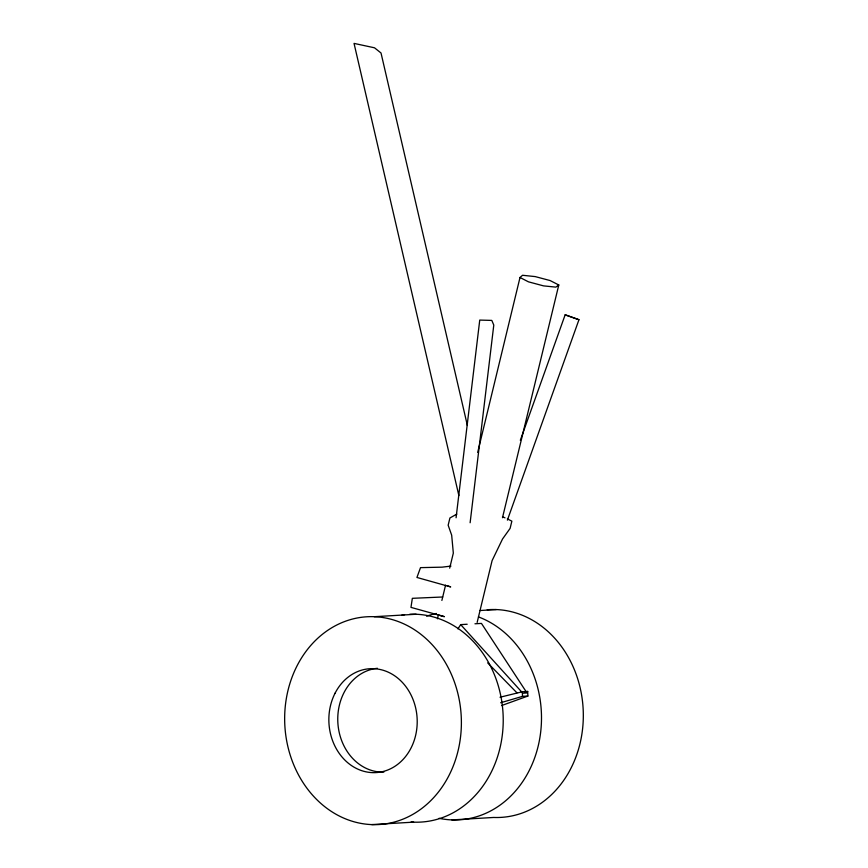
<?xml version="1.0" encoding="UTF-8"?>
<svg xmlns="http://www.w3.org/2000/svg" width="868" height="868" viewBox="0 0 868 868"><rect width="100%" height="100%" fill="white"/><g stroke="black" fill="none" stroke-linecap="round" stroke-linejoin="round"><path stroke-width="1.3" d="M456.08 517.762L479.744 320.086L491.809 320.411L493.784 325.077L470.12 522.753M437.439 618.797L438.373 614.935L444.394 616.671L410.965 607.383L412.343 598.323L442.713 596.989M441.877 600.45L445.577 585.14M449.689 568.149L453.324 553.111L451.675 535.176L448.159 525.216L449.917 517.979L456.807 514.106M477.693 452.369L520.008 277.489L522.547 275.275L535.231 276.599L550.117 280.559L558.786 284.986L502.485 517.719M477.15 622.421L492.102 560.598L502.539 538.995L510.102 528.395L511.86 521.158L507.368 518.901M520.333 440.282L565.155 314.813L578.956 319.717L507.389 520.138M457.935 628.888L460.691 624.624L467.179 624.244M558.786 284.986L555.856 287.124L543.563 285.876L528.438 281.829L520.008 277.489M501.53 705.575L527.874 696.049L527.701 691.449L522.319 691.763L500.033 697.232M525.118 692.219L527.701 691.449M500.662 702.744L522.493 696.364L527.874 696.049M450.959 566.088L442.105 567.162L420.513 567.639L416.933 577.459L450.687 586.92L446.857 585.585M374.282 616.703L416.108 614.251M480.026 610.519L496.214 609.564M474.959 623.788L481.447 623.408L526.247 691.839M522.829 693.207L526.985 692.957M371.786 824.6A104.052 88.308 86.7 0 0 450.177 671.68A104.052 88.308 86.7 0 0 297.138 665.669A104.052 88.308 86.7 0 0 371.786 824.6L413.613 822.148M451.892 819.913L493.718 817.461A104.052 88.308 86.7 0 0 583.263 711.695A104.052 88.308 86.7 0 0 487.241 609.748M565.155 314.813L578.956 319.717M502.507 516.818L505.002 517.827M487.686 662.881L516.927 692.816M460.691 624.624L521.928 692.208M467.375 425.472L381.019 53.002L374.499 47.794L354.036 43.4L458.868 495.563M522.319 691.763L522.493 696.364M409.718 614.273A104.052 88.308 86.7 0 1 503.223 719.409A104.052 88.308 86.7 0 1 411.063 822.007M402.003 615.032A104.052 88.308 86.7 0 1 404.575 614.696M383.862 772.119A52.026 44.149 86.7 0 1 337.869 722.925A52.026 44.149 86.7 0 1 377.428 668.306M478.431 616.898A104.052 88.308 86.7 0 1 539.267 741.109A104.052 88.308 86.7 0 1 439.089 818.307M426.557 616.193A104.052 88.308 86.7 0 1 436.463 613.47M335.091 693.163A52.026 44.149 86.7 0 0 372.415 772.629A52.026 44.149 86.7 0 0 411.606 696.169A52.026 44.149 86.7 0 0 335.091 693.163"/></g></svg>
